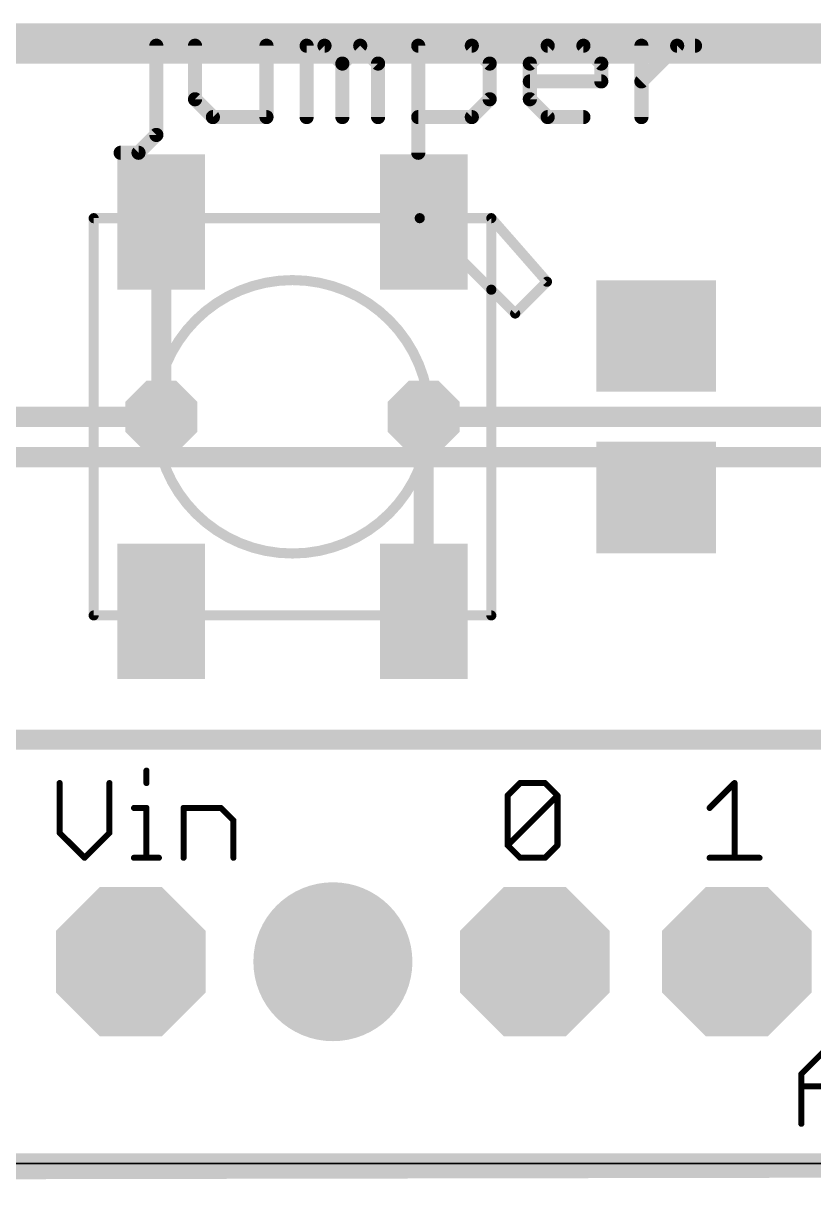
# Model space of a CAD drawing. Extents: x -0.4 to 69.2, y -1 to 53.5.
# Drawn here: x 44.37 to 54.31, y -0.28 to 14.35 of the extents above; entities that cross this region are included whole.
import ezdxf

# ---------------------------------------------------------------- set-up
doc = ezdxf.new("R2010")
doc.units = 0
for name, color, linetype in [('1', 12, 'CONTINUOUS'), ('16', 132, 'CONTINUOUS'), ('17', 110, 'CONTINUOUS'), ('18', 110, 'CONTINUOUS'), ('20', 53, 'CONTINUOUS'), ('21', 40, 'CONTINUOUS'), ('22', 6, 'CONTINUOUS'), ('29', 253, 'CONTINUOUS')]:
    doc.layers.add(name, color=color, linetype=linetype)

# ---------------------------------------------------------------- blocks, each defined once
blk = doc.blocks.new('RECT')
blk.add_solid([(-0.5, -0.5), (0.5, -0.5), (-0.5, 0.5), (0.5, 0.5)])
blk = doc.blocks.new('PIE')
at = {"const_width": 0.5}
blk.add_lwpolyline([(0, -0.25, 1), (0, 0.25, 1), (0, -0.25)], format="xyb", dxfattribs=at)
blk = doc.blocks.new('OCTAGONP')
at = {"const_width": 0.5}
blk.add_lwpolyline([(-0.25, -0.1036), (-0.25, 0.1036), (-0.1036, 0.25), (0.1036, 0.25), (0.25, 0.1036), (0.25, -0.1036), (0.1036, -0.25), (-0.1036, -0.25), (-0.25, -0.1036), (-0.25, 0.1036)], dxfattribs=at)
blk = doc.blocks.new('OCTAGONV')
at = {"const_width": 0.5}
blk.add_lwpolyline([(-0.25, -0.1036), (-0.25, 0.1036), (-0.1036, 0.25), (0.1036, 0.25), (0.25, 0.1036), (0.25, -0.1036), (0.1036, -0.25), (-0.1036, -0.25), (-0.25, -0.1036), (-0.25, 0.1036)], dxfattribs=at)

msp = doc.modelspace()

# ---------------------------------------------------------------- linework, layer by layer
at = {"layer": '1', "const_width": 0.254}
for points in [[(68.834, 14.224), (0, 14.224)], [(66.928, 13.97), (1.906, 13.97)], [(46.102, 11.848), (46.102, 9.398)], [(49.402, 9.398), (49.402, 6.948)], [(0.254, 8.89), (69.088, 8.89)], [(69.088, 5.334), (0.254, 5.334)], [(68.834, 0), (0, 0)]]:
    msp.add_lwpolyline(points, dxfattribs=at)
at = {"layer": '1', "const_width": 0.127}
for points in [[(46.1655, 11.848, 1), (46.0385, 11.848)], [(49.4655, 9.398, 1), (49.3385, 9.398)], [(46.0385, 9.398, 1), (46.1655, 9.398)], [(49.3385, 6.948, 1), (49.4655, 6.948)]]:
    msp.add_lwpolyline(points, format="xyb", dxfattribs=at)
at = {"layer": '16'}
for points, const_width in [([(46.102, 9.398), (40.512, 9.398)], 0.254), ([(55.246, 9.398), (49.402, 9.398)], 0.254), ([(-0.254, -0.127), (68.58, 0)], 0.3048)]:
    msp.add_lwpolyline(points, dxfattribs=dict(at, const_width=const_width))
at = {"layer": '16', "const_width": 0.127}
for points in [[(46.102, 9.3345, 1), (46.102, 9.4615)], [(49.402, 9.4615, 1), (49.402, 9.3345)]]:
    msp.add_lwpolyline(points, format="xyb", dxfattribs=at)
at = {"layer": '20'}
msp.add_line((68.834, 0), (0.381, 0), dxfattribs=at)
at = {"layer": '21'}
for points, const_width in [([(46.0402, 12.9453), (46.0402, 14.0681)], 0.1778), ([(46.5266, 14.0681), (46.5266, 13.3945)], 0.1778), ([(47.4249, 13.1699), (47.4249, 14.0681)], 0.1778), ([(47.9299, 13.1699), (47.9299, 14.0681)], 0.1778), ([(47.9299, 14.0681), (48.1545, 14.0681)], 0.1778), ([(48.1545, 14.0681), (48.379, 13.8436)], 0.1778), ([(48.379, 13.8436), (48.6036, 14.0681)], 0.1778), ([(48.6036, 14.0681), (48.8282, 13.8436)], 0.1778), ([(49.3332, 12.7208), (49.3332, 14.0681)], 0.1778), ([(49.3332, 14.0681), (50.0069, 14.0681)], 0.1778), ([(50.0069, 14.0681), (50.2314, 13.8436)], 0.1778), ([(50.7365, 13.8436), (50.961, 14.0681)], 0.1778), ([(50.961, 14.0681), (51.4102, 14.0681)], 0.1778), ([(51.4102, 14.0681), (51.6347, 13.8436)], 0.1778), ([(52.1398, 13.1699), (52.1398, 14.0681)], 0.1778), ([(52.1398, 13.619), (52.5889, 14.0681)], 0.1778), ([(52.5889, 14.0681), (52.8134, 14.0681)], 0.1778), ([(48.379, 13.8436), (48.379, 13.1699)], 0.1778), ([(48.8282, 13.8436), (48.8282, 13.1699)], 0.1778), ([(50.2314, 13.8436), (50.2314, 13.3945)], 0.1778), ([(50.7365, 13.3945), (50.7365, 13.8436)], 0.1778), ([(51.6347, 13.8436), (51.6347, 13.619)], 0.1778), ([(51.6347, 13.619), (50.7365, 13.619)], 0.1778), ([(46.5266, 13.3945), (46.7512, 13.1699)], 0.1778), ([(50.2314, 13.3945), (50.0069, 13.1699)], 0.1778), ([(50.961, 13.1699), (50.7365, 13.3945)], 0.1778), ([(46.7512, 13.1699), (47.4249, 13.1699)], 0.1778), ([(50.0069, 13.1699), (49.3332, 13.1699)], 0.1778), ([(51.4102, 13.1699), (50.961, 13.1699)], 0.1778), ([(45.8157, 12.7208), (46.0402, 12.9453)], 0.1778), ([(45.5911, 12.7208), (45.8157, 12.7208)], 0.1778), ([(45.252, 6.898), (45.252, 11.898)], 0.127), ([(45.252, 11.898), (49.352, 11.898)], 0.127), ([(49.352, 11.898), (50.252, 11.898)], 0.127), ([(49.352, 11.898), (50.252, 10.998)], 0.127), ([(50.252, 11.898), (50.252, 10.998)], 0.127), ([(50.952, 11.098), (50.252, 11.898)], 0.127), ([(50.552, 10.698), (50.952, 11.098)], 0.127), ([(50.252, 10.998), (50.252, 6.898)], 0.127), ([(50.252, 10.998), (50.552, 10.698)], 0.127), ([(51.816, 9.398), (52.832, 9.398)], 0.2032), ([(50.252, 6.898), (45.252, 6.898)], 0.127), ([(45.9157, 4.9455), (45.9157, 4.7887)], 0.0762), ([(44.8234, 4.7887), (44.8234, 4.1616)], 0.0762), ([(45.4505, 4.1616), (45.4505, 4.7887)], 0.0762), ([(50.4571, 4.6319), (50.6139, 4.7887)], 0.0762), ([(50.6139, 4.7887), (50.9274, 4.7887)], 0.0762), ([(50.9274, 4.7887), (51.0842, 4.6319)], 0.0762), ([(52.9971, 4.4752), (53.3106, 4.7887)], 0.0762), ([(53.3106, 4.7887), (53.3106, 3.8481)], 0.0762), ([(50.4571, 4.0049), (50.4571, 4.6319)], 0.0762), ([(50.4571, 4.0049), (51.0842, 4.6319)], 0.0762), ([(51.0842, 4.6319), (51.0842, 4.0049)], 0.0762), ([(45.7589, 4.4752), (45.9157, 4.4752)], 0.0762), ([(45.9157, 4.4752), (45.9157, 3.8481)], 0.0762), ([(46.3826, 3.8481), (46.3826, 4.4752)], 0.0762), ([(46.3826, 4.4752), (46.8529, 4.4752)], 0.0762), ([(46.8529, 4.4752), (47.0097, 4.3184)], 0.0762), ([(47.0097, 4.3184), (47.0097, 3.8481)], 0.0762), ([(44.8234, 4.1616), (45.1369, 3.8481)], 0.0762), ([(45.1369, 3.8481), (45.4505, 4.1616)], 0.0762), ([(50.6139, 3.8481), (50.4571, 4.0049)], 0.0762), ([(51.0842, 4.0049), (50.9274, 3.8481)], 0.0762), ([(45.7589, 3.8481), (46.0725, 3.8481)], 0.0762), ([(50.9274, 3.8481), (50.6139, 3.8481)], 0.0762), ([(52.9971, 3.8481), (53.6242, 3.8481)], 0.0762), ([(54.1502, 1.1275), (54.4637, 1.441)], 0.0762), ([(54.1502, 0.5004), (54.1502, 1.1275)], 0.0762), ([(54.1502, 0.9707), (54.7773, 0.9707)], 0.0762)]:
    msp.add_lwpolyline(points, dxfattribs=dict(at, const_width=const_width))
for points, const_width in [([(46.0847, 14.0681, 1), (45.9958, 14.0681)], 0.0889), ([(46.5711, 14.0681, 1), (46.4822, 14.0681)], 0.0889), ([(47.4693, 14.0681, 1), (47.3804, 14.0681)], 0.0889), ([(47.9299, 14.1126, 1), (47.9299, 14.0237)], 0.0889), ([(47.9744, 14.0681, 1), (47.8855, 14.0681)], 0.0889), ([(48.1859, 14.0996, 1), (48.1231, 14.0367)], 0.0889), ([(48.1545, 14.0237, 1), (48.1545, 14.1126)], 0.0889), ([(48.635, 14.0996, 1), (48.5722, 14.0367)], 0.0889), ([(48.635, 14.0367, 1), (48.5722, 14.0996)], 0.0889), ([(49.3332, 14.1126, 1), (49.3332, 14.0237)], 0.0889), ([(49.3777, 14.0681, 1), (49.2888, 14.0681)], 0.0889), ([(50.0383, 14.0996, 1), (49.9754, 14.0367)], 0.0889), ([(50.0069, 14.0237, 1), (50.0069, 14.1126)], 0.0889), ([(50.961, 14.1126, 1), (50.961, 14.0237)], 0.0889), ([(50.9925, 14.0367, 1), (50.9296, 14.0996)], 0.0889), ([(51.4416, 14.0996, 1), (51.3787, 14.0367)], 0.0889), ([(51.4102, 14.0237, 1), (51.4102, 14.1126)], 0.0889), ([(52.1842, 14.0681, 1), (52.0953, 14.0681)], 0.0889), ([(52.5889, 14.1126, 1), (52.5889, 14.0237)], 0.0889), ([(52.6203, 14.0367, 1), (52.5574, 14.0996)], 0.0889), ([(52.8134, 14.0237, 1), (52.8134, 14.1126)], 0.0889), ([(48.3476, 13.875, 1), (48.4105, 13.8121)], 0.0889), ([(48.4235, 13.8436, 1), (48.3346, 13.8436)], 0.0889), ([(48.3476, 13.8121, 1), (48.4105, 13.875)], 0.0889), ([(48.8726, 13.8436, 1), (48.7837, 13.8436)], 0.0889), ([(48.7967, 13.8121, 1), (48.8596, 13.875)], 0.0889), ([(50.2759, 13.8436, 1), (50.187, 13.8436)], 0.0889), ([(50.2, 13.8121, 1), (50.2629, 13.875)], 0.0889), ([(50.7809, 13.8436, 1), (50.692, 13.8436)], 0.0889), ([(50.7051, 13.875, 1), (50.7679, 13.8121)], 0.0889), ([(51.6792, 13.8436, 1), (51.5903, 13.8436)], 0.0889), ([(51.6033, 13.8121, 1), (51.6661, 13.875)], 0.0889), ([(50.7365, 13.6635, 1), (50.7365, 13.5746)], 0.0889), ([(51.5903, 13.619, 1), (51.6792, 13.619)], 0.0889), ([(51.6347, 13.5746, 1), (51.6347, 13.6635)], 0.0889), ([(52.1083, 13.6504, 1), (52.1712, 13.5876)], 0.0889), ([(46.5581, 13.4259, 1), (46.4952, 13.363)], 0.0889), ([(50.2629, 13.363, 1), (50.2, 13.4259)], 0.0889), ([(50.7679, 13.4259, 1), (50.7051, 13.363)], 0.0889), ([(46.4822, 13.3945, 1), (46.5711, 13.3945)], 0.0889), ([(50.187, 13.3945, 1), (50.2759, 13.3945)], 0.0889), ([(50.692, 13.3945, 1), (50.7809, 13.3945)], 0.0889), ([(46.7512, 13.2143, 1), (46.7512, 13.1255)], 0.0889), ([(46.7198, 13.1385, 1), (46.7826, 13.2013)], 0.0889), ([(47.3804, 13.1699, 1), (47.4693, 13.1699)], 0.0889), ([(47.4249, 13.1255, 1), (47.4249, 13.2143)], 0.0889), ([(47.8855, 13.1699, 1), (47.9744, 13.1699)], 0.0889), ([(48.3346, 13.1699, 1), (48.4235, 13.1699)], 0.0889), ([(48.7837, 13.1699, 1), (48.8726, 13.1699)], 0.0889), ([(49.3332, 13.2143, 1), (49.3332, 13.1255)], 0.0889), ([(49.9754, 13.2013, 1), (50.0383, 13.1385)], 0.0889), ([(50.0069, 13.1255, 1), (50.0069, 13.2143)], 0.0889), ([(50.961, 13.2143, 1), (50.961, 13.1255)], 0.0889), ([(50.9296, 13.1385, 1), (50.9925, 13.2013)], 0.0889), ([(51.4102, 13.1255, 1), (51.4102, 13.2143)], 0.0889), ([(52.0953, 13.1699, 1), (52.1842, 13.1699)], 0.0889), ([(46.0717, 12.9139, 1), (46.0088, 12.9768)], 0.0889), ([(45.9958, 12.9453, 1), (46.0847, 12.9453)], 0.0889), ([(45.5911, 12.7652, 1), (45.5911, 12.6763)], 0.0889), ([(45.7843, 12.7522, 1), (45.8471, 12.6894)], 0.0889), ([(45.8157, 12.6763, 1), (45.8157, 12.7652)], 0.0889), ([(49.2888, 12.7208, 1), (49.3777, 12.7208)], 0.0889), ([(45.252, 11.9298, 1), (45.252, 11.8662)], 0.0635), ([(45.2838, 11.898, 1), (45.2203, 11.898)], 0.0635), ([(49.352, 11.9298, 1), (49.352, 11.8662)], 0.0635), ([(49.3745, 11.9205, 1), (49.3295, 11.8755)], 0.0635), ([(49.352, 11.8662, 1), (49.352, 11.9298)], 0.0635), ([(50.2838, 11.898, 1), (50.2203, 11.898)], 0.0635), ([(50.2759, 11.9189, 1), (50.2281, 11.8771)], 0.0635), ([(50.252, 11.8662, 1), (50.252, 11.9298)], 0.0635), ([(47.752, 7.6775, 1), (47.752, 11.1185, 1), (47.752, 7.6775)], 0.127), ([(50.9281, 11.0771, 1), (50.9759, 11.1189)], 0.0635), ([(50.9745, 11.0755, 1), (50.9295, 11.1205)], 0.0635), ([(50.2745, 11.0205, 1), (50.2295, 10.9755)], 0.0635), ([(50.2838, 10.998, 1), (50.2203, 10.998)], 0.0635), ([(50.2203, 10.998, 1), (50.2838, 10.998)], 0.0635), ([(50.2295, 10.9755, 1), (50.2745, 11.0205)], 0.0635), ([(50.5295, 10.7205, 1), (50.5745, 10.6755)], 0.0635), ([(50.5295, 10.6755, 1), (50.5745, 10.7205)], 0.0635), ([(51.816, 9.4488, 1), (51.816, 9.3472)], 0.1016), ([(52.832, 9.3472, 1), (52.832, 9.4488)], 0.1016), ([(45.252, 6.9298, 1), (45.252, 6.8663)], 0.0635), ([(45.2203, 6.898, 1), (45.2838, 6.898)], 0.0635), ([(50.2203, 6.898, 1), (50.2838, 6.898)], 0.0635), ([(50.252, 6.8663, 1), (50.252, 6.9298)], 0.0635), ([(45.9347, 4.9455, 1), (45.8966, 4.9455)], 0.0381), ([(44.8424, 4.7887, 1), (44.8043, 4.7887)], 0.0381), ([(45.4695, 4.7887, 1), (45.4314, 4.7887)], 0.0381), ([(45.8966, 4.7887, 1), (45.9347, 4.7887)], 0.0381), ([(50.6139, 4.8078, 1), (50.6139, 4.7697)], 0.0381), ([(50.6273, 4.7752, 1), (50.6004, 4.8022)], 0.0381), ([(50.9409, 4.8022, 1), (50.9139, 4.7752)], 0.0381), ([(50.9274, 4.7697, 1), (50.9274, 4.8078)], 0.0381), ([(53.3297, 4.7887, 1), (53.2916, 4.7887)], 0.0381), ([(53.3241, 4.7752, 1), (53.2972, 4.8022)], 0.0381), ([(50.4762, 4.6319, 1), (50.4381, 4.6319)], 0.0381), ([(50.4436, 4.6454, 1), (50.4706, 4.6185)], 0.0381), ([(51.1032, 4.6319, 1), (51.0651, 4.6319)], 0.0381), ([(51.0976, 4.6185, 1), (51.0707, 4.6454)], 0.0381), ([(51.0707, 4.6185, 1), (51.0976, 4.6454)], 0.0381), ([(45.7589, 4.4942, 1), (45.7589, 4.4561)], 0.0381), ([(45.9347, 4.4752, 1), (45.8966, 4.4752)], 0.0381), ([(45.9157, 4.4561, 1), (45.9157, 4.4942)], 0.0381), ([(46.4016, 4.4752, 1), (46.3635, 4.4752)], 0.0381), ([(46.3826, 4.4942, 1), (46.3826, 4.4561)], 0.0381), ([(46.8664, 4.4886, 1), (46.8394, 4.4617)], 0.0381), ([(46.8529, 4.4561, 1), (46.8529, 4.4942)], 0.0381), ([(52.9836, 4.4886, 1), (53.0106, 4.4617)], 0.0381), ([(47.0287, 4.3184, 1), (46.9906, 4.3184)], 0.0381), ([(46.9962, 4.3049, 1), (47.0231, 4.3319)], 0.0381), ([(44.8043, 4.1616, 1), (44.8424, 4.1616)], 0.0381), ([(44.8369, 4.1751, 1), (44.8099, 4.1482)], 0.0381), ([(45.4314, 4.1616, 1), (45.4695, 4.1616)], 0.0381), ([(45.4639, 4.1482, 1), (45.437, 4.1751)], 0.0381), ([(50.4706, 4.0183, 1), (50.4436, 3.9914)], 0.0381), ([(50.4436, 4.0183, 1), (50.4706, 3.9914)], 0.0381), ([(50.4381, 4.0049, 1), (50.4762, 4.0049)], 0.0381), ([(51.0651, 4.0049, 1), (51.1032, 4.0049)], 0.0381), ([(51.0976, 3.9914, 1), (51.0707, 4.0183)], 0.0381), ([(45.1235, 3.8616, 1), (45.1504, 3.8346)], 0.0381), ([(45.1235, 3.8346, 1), (45.1504, 3.8616)], 0.0381), ([(45.7589, 3.8672, 1), (45.7589, 3.8291)], 0.0381), ([(45.8966, 3.8481, 1), (45.9347, 3.8481)], 0.0381), ([(46.0725, 3.8291, 1), (46.0725, 3.8672)], 0.0381), ([(46.3635, 3.8481, 1), (46.4016, 3.8481)], 0.0381), ([(46.9906, 3.8481, 1), (47.0287, 3.8481)], 0.0381), ([(50.6139, 3.8672, 1), (50.6139, 3.8291)], 0.0381), ([(50.6004, 3.8346, 1), (50.6273, 3.8616)], 0.0381), ([(50.9139, 3.8616, 1), (50.9409, 3.8346)], 0.0381), ([(50.9274, 3.8291, 1), (50.9274, 3.8672)], 0.0381), ([(52.9971, 3.8672, 1), (52.9971, 3.8291)], 0.0381), ([(53.2916, 3.8481, 1), (53.3297, 3.8481)], 0.0381), ([(53.6242, 3.8291, 1), (53.6242, 3.8672)], 0.0381), ([(54.1693, 1.1275, 1), (54.1312, 1.1275)], 0.0381), ([(54.1367, 1.1409, 1), (54.1637, 1.114)], 0.0381), ([(54.1502, 0.9898, 1), (54.1502, 0.9516)], 0.0381), ([(54.1312, 0.5004, 1), (54.1693, 0.5004)], 0.0381)]:
    msp.add_lwpolyline(points, format="xyb", dxfattribs=dict(at, const_width=const_width))
at = {"layer": '22'}
msp.add_line((0, 0), (66.04, 0), dxfattribs=at)
at = {"layer": '29'}
for points, const_width in [([(48.26, 3.29, 0.4142), (47.51, 2.54)], 0.5), ([(49.01, 2.54, 0.4142), (48.26, 3.29)], 0.5), ([(48.26, 3.415, 1), (48.26, 3.165)], 0.25), ([(48.26, 3.165, 1), (48.26, 3.415)], 0.25), ([(47.51, 2.54, 0.4142), (48.26, 1.79)], 0.5), ([(47.635, 2.54, 1), (47.385, 2.54)], 0.25), ([(48.26, 1.79, 0.4142), (49.01, 2.54)], 0.5), ([(49.135, 2.54, 1), (48.885, 2.54)], 0.25), ([(47.385, 2.54, 1), (47.635, 2.54)], 0.25), ([(48.885, 2.54, 1), (49.135, 2.54)], 0.25), ([(48.26, 1.915, 1), (48.26, 1.665)], 0.25), ([(48.26, 1.665, 1), (48.26, 1.915)], 0.25)]:
    msp.add_lwpolyline(points, format="xyb", dxfattribs=dict(at, const_width=const_width))

# ---------------------------------------------------------------- block references
at = {"layer": '1', "rotation": 90}
for p, xscale, yscale in [((46.102, 11.848), 1.5, 0.9), ((49.402, 11.848), 1.5, 0.9), ((52.324, 10.414), 1.2, 1.3), ((52.324, 8.382), 1.2, 1.3), ((46.102, 6.948), 1.5, 0.9), ((49.402, 6.948), 1.5, 0.9)]:
    msp.add_blockref('RECT', p, dxfattribs=dict(at, xscale=xscale, yscale=yscale))
at = {"layer": '1'}
msp.add_blockref('PIE', (48.26, 2.54), dxfattribs=at)
at = {"layer": '17', "xscale": 1.6764, "yscale": 1.6764}
for p in [(45.72, 2.54), (45.72, 2.54), (50.8, 2.54), (50.8, 2.54), (53.34, 2.54), (53.34, 2.54)]:
    msp.add_blockref('OCTAGONP', p, dxfattribs=at)
at = {"layer": '18', "xscale": 0.9064, "yscale": 0.9064}
for p in [(46.102, 9.398), (46.102, 9.398), (49.402, 9.398), (49.402, 9.398)]:
    msp.add_blockref('OCTAGONV', p, dxfattribs=at)
at = {"layer": '29', "rotation": 90}
for p, xscale, yscale in [((46.102, 11.848), 1.7032, 1.1032), ((49.402, 11.848), 1.7032, 1.1032), ((52.324, 10.414), 1.4032, 1.5032), ((52.324, 8.382), 1.4032, 1.5032), ((46.102, 6.948), 1.7032, 1.1032), ((49.402, 6.948), 1.7032, 1.1032)]:
    msp.add_blockref('RECT', p, dxfattribs=dict(at, xscale=xscale, yscale=yscale))
at = {"layer": '29'}
for name, p, xscale, yscale in [('OCTAGONP', (45.72, 2.54), 1.8796, 1.8796), ('OCTAGONP', (50.8, 2.54), 1.8796, 1.8796), ('OCTAGONP', (53.34, 2.54), 1.8796, 1.8796), ('PIE', (48.26, 2.54), 1.2032, 1.2032)]:
    msp.add_blockref(name, p, dxfattribs=dict(at, xscale=xscale, yscale=yscale))

doc.saveas('drawing.dxf')
